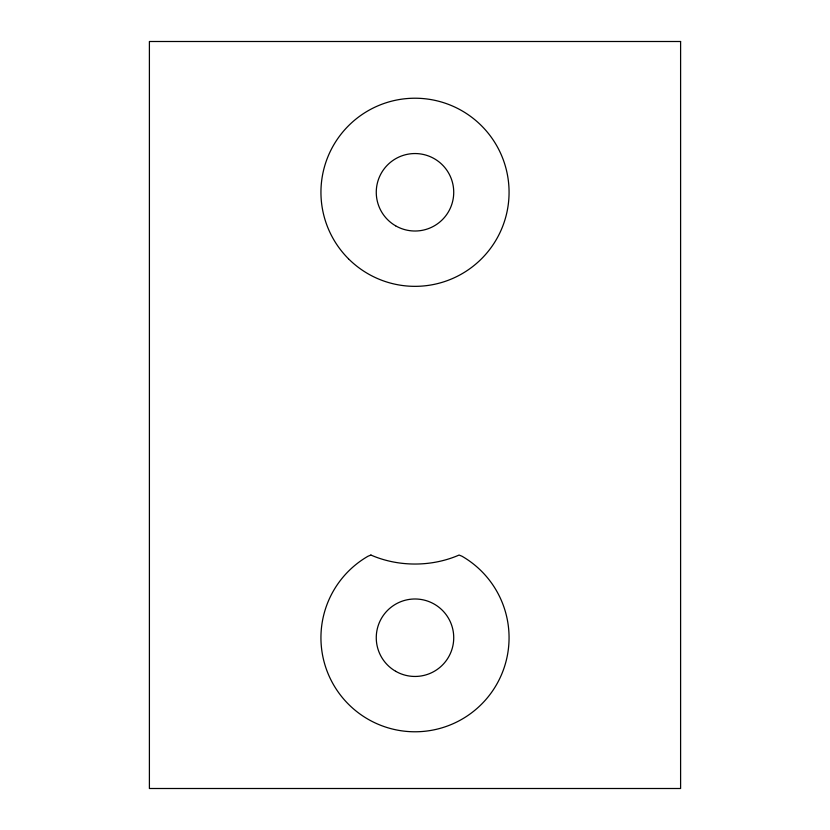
<?xml version="1.0" encoding="UTF-8"?>
<svg xmlns="http://www.w3.org/2000/svg" width="830" height="830" viewBox="0 0 830 830"><rect width="100%" height="100%" fill="white"/><g stroke="black" fill="none" stroke-linecap="round" stroke-linejoin="round"><path stroke-width="1.25" d="M370.906 555.042L367.97 556.256A94.07 94.07 0 0 0 342.946 698.186A94.07 94.07 0 0 0 487.054 698.186A94.07 94.07 0 0 0 462.03 556.256L459.094 555.042C431.642 567.035 398.358 567.035 370.906 555.042M680.6 41.5L149.4 41.5L149.4 788.5L680.6 788.5L680.6 41.5M395.63 225.822A38.73 38.73 0 0 0 453.73 192.28A38.73 38.73 0 0 0 395.63 158.738A38.73 38.73 0 0 0 395.63 225.822M395.63 671.263A38.73 38.73 0 0 0 453.73 637.72A38.73 38.73 0 0 0 395.63 604.178A38.73 38.73 0 0 0 395.63 671.263M348.486 258.794A94.07 94.07 0 0 0 505.864 216.63A94.07 94.07 0 0 0 390.65 101.426A94.07 94.07 0 0 0 348.486 258.794"/></g></svg>
